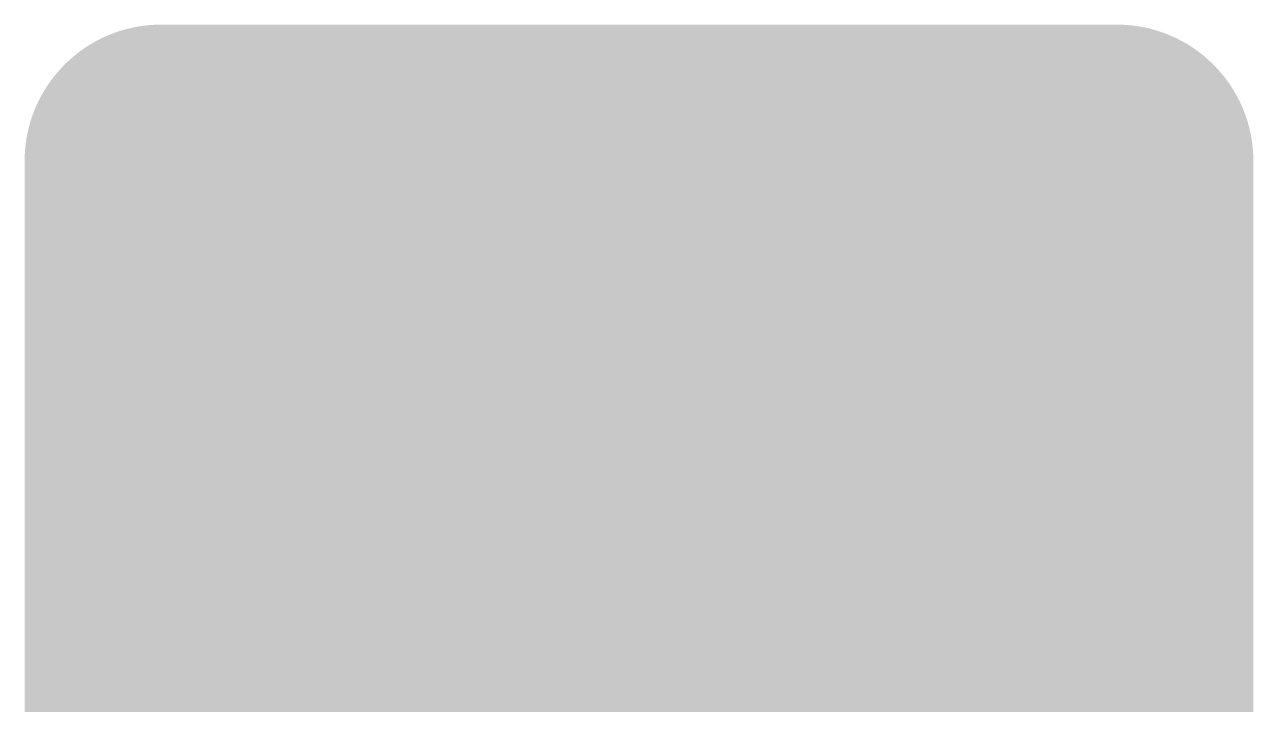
# Model space of a CAD drawing. Header units: inches. Extents: x 0 to 900, y 0 to 1200.
# Drawn here: x 0 to 900, y 702 to 1200 of the extents above; entities that cross this region are included whole.
import ezdxf

# ---------------------------------------------------------------- set-up
doc = ezdxf.new("R2010")
doc.units = ezdxf.units.IN
doc.header["$MEASUREMENT"] = 0
doc.layers.add('MUTCD RED', color=7, linetype='Continuous', true_color=0xaf1e2d)
doc.layers.add('MUTCD WHITE', color=7, linetype='Continuous', true_color=0xf5f5f5)

msp = doc.modelspace()

# ---------------------------------------------------------------- hatches: boundary and pattern name
at = {"layer": 'MUTCD RED'}
h = msp.add_hatch(color=256, dxfattribs=at)
h.dxf.hatch_style = 1
edge = h.paths.add_edge_path()
edge.add_line((0, 690), (0, 1100))
edge.add_arc((100, 1100), 100, 90, 180, ccw=False)
edge.add_line((100, 1200), (800, 1200))
edge.add_arc((800, 1100), 100, 0, 90, ccw=False)
edge.add_line((900, 1100), (900, 690))
edge.add_line((900, 690), (0, 690))
at = {"layer": 'MUTCD WHITE'}
h = msp.add_hatch(color=256, dxfattribs=at)
h.dxf.hatch_style = 1
edge = h.paths.add_edge_path()
edge.add_arc((747.0285570457695, 1052.4), 32.40000000000009, 270, 336.0589127336901)
edge.add_arc((718.6500000000001, 1065), 63.45000000000017, 336.0589127336901, 383.9410872663099)
edge.add_arc((747.02855704577, 1077.6), 32.39999999999997, 23.94108726631018, 90.0000000000008)
edge.add_line((747.0285570457695, 1110), (720.9000000000001, 1110))
edge.add_line((720.9000000000001, 1110), (720.9000000000001, 1020))
edge.add_line((720.9000000000001, 1020), (747.0285570457695, 1020))
h.paths.add_polyline_path([(208.8000000000002, 1095.6), (208.8000000000002, 1074), (234.9700091219629, 1074), (234.9700091219629, 1059.6), (208.8000000000002, 1059.6), (208.8000000000002, 1034.4), (250.2000000000003, 1034.4), (250.2000000000003, 1020), (194.4000000000001, 1020), (194.4000000000001, 1110), (250.2000000000003, 1110), (250.2000000000003, 1095.6)])
edge = h.paths.add_edge_path()
edge.add_arc((290.7512109890472, 1059.230149953118), 37.94485004688204, 90.00000000000412, 95.20208452343232)
edge.add_arc((289.5454372505405, 1072.474034466318), 24.646189689258, 95.20208452342656, 100.0660043927349)
edge.add_arc((286.9122656708741, 1087.30754760052), 9.580775507414128, 100.0660043927376, 179.9999999999973)
edge.add_arc((285.11830069489, 1087.30754760052), 7.786810531429637, 179.9999999999967, 240.5253916173143)
edge.add_arc((305.4475682821217, 1123.276590077629), 49.10328590570813, 240.5253916173212, 252.4229875600045)
edge.add_arc((256.8805793379738, 969.9606474912853), 111.7212478764239, 63.49479254047918, 72.42298756000253, ccw=False)
edge.add_arc((296.0348179018297, 1048.474029847953), 23.9863881763047, 17.092358613638282, 63.49479254048077, ccw=False)
edge.add_arc((287.8373615287614, 1045.953359672582), 32.56263847123871, -1.5916157281026244e-12, 17.092358613635895, ccw=False)
edge.add_arc((290.6596418373069, 1045.953359672581), 29.74035816269316, -21.835978028378292, 9.094947017729282e-13, ccw=False)
edge.add_arc((295.2463330822657, 1044.1154723188), 24.79914712674564, 300.42010376624097, 338.16402197162023, ccw=False)
edge.add_arc((291.9679846401118, 1049.698792525002), 31.27379252500225, 269.9999999999992, 300.4201037662416, ccw=False)
edge.add_arc((291.9679846401109, 1053.443725168706), 35.01872516870571, 200.6540005308844, 270.0000000000007, ccw=False)
edge.add_line((259.2000000000003, 1041.091790297327), (272.6744761993587, 1046.171011807846))
edge.add_arc((291.9679846401114, 1053.443725168706), 20.61872516870579, 200.6540005308842, 270)
edge.add_arc((291.9679846401114, 1049.698792525004), 16.87379252500386, 270, 300.4201037662412)
edge.add_arc((295.2463330822652, 1044.115472318799), 10.39914712674585, 300.4201037662446, 338.1640219716235)
edge.add_arc((290.6596418373074, 1045.953359672581), 15.34035816269268, 338.1640219716224, 360.0000000000016)
edge.add_arc((287.8373615287624, 1045.953359672581), 18.16263847123764, 0, 17.09235861363757)
edge.add_arc((296.0348179018292, 1048.474029847953), 9.586388176304505, 17.09235861363768, 63.49479254048026)
edge.add_arc((256.8805793379734, 969.960647491283), 97.32124787642603, 63.49479254047955, 72.42298756000281)
edge.add_arc((305.4475682821212, 1123.276590077625), 63.50328590570393, 240.52539161731949, 252.4229875600029, ccw=False)
edge.add_arc((285.1183006948895, 1087.30754760052), 22.18681053142944, 180, 240.52539161732, ccw=False)
edge.add_arc((286.9122656708741, 1087.30754760052), 23.98077550741391, 100.06600439273723, 180, ccw=False)
edge.add_arc((289.5454372505378, 1072.474034466316), 39.04618968925907, 95.20208452342303, 100.06600439273132, ccw=False)
edge.add_arc((290.7512109890431, 1059.230149953124), 52.34485004687622, 89.99999999999898, 95.20208452342729, ccw=False)
edge.add_arc((290.7512109890449, 1082.92573210978), 28.64926789022002, 74.46761882984032, 90.00000000000182, ccw=False)
edge.add_arc((291.3163286472814, 1084.959017552588), 26.53891065515606, 18.434168436618393, 74.4676188298368, ccw=False)
edge.add_line((316.4934642382295, 1093.351015061965), (302.8323627250361, 1088.797521299343))
edge.add_arc((291.3163286472814, 1084.959017552588), 12.13891065515593, 18.43416843661737, 74.46761882983506)
edge.add_arc((290.7512109890436, 1082.925732109782), 14.24926789021806, 74.4676188298345, 89.99999999999635)
h.paths.add_polyline_path([(383.4000000000001, 1095.6), (362.6999999999998, 1095.6), (362.6999999999998, 1020), (348.2999999999997, 1020), (348.2999999999997, 1095.6), (327.5999999999999, 1095.6), (327.5999999999999, 1110), (383.4000000000001, 1110)])
h.paths.add_polyline_path([(487.8000000000002, 1110), (487.8000000000002, 1020), (473.4000000000001, 1020), (473.4000000000001, 1110)])
h.paths.add_polyline_path([(636.3000000000002, 1095.6), (615.5999999999999, 1095.6), (615.5999999999999, 1020), (601.1999999999998, 1020), (601.1999999999998, 1095.6), (580.5, 1095.6), (580.5, 1110), (636.3000000000002, 1110)])
h.paths.add_polyline_path([(664.2000000000003, 1095.6), (664.2000000000003, 1074), (690.370009121963, 1074), (690.3700091219634, 1059.6), (664.2000000000003, 1059.6), (664.2000000000003, 1034.4), (705.6000000000004, 1034.4), (705.6000000000004, 1020), (649.8000000000002, 1020), (649.8000000000002, 1110), (705.6000000000004, 1110), (705.6000000000004, 1095.6)])
edge = h.paths.add_edge_path(flags=16)
edge.add_line((735.3000000000002, 1095.6), (747.0285570457695, 1095.6))
edge.add_arc((747.0285570457695, 1077.6), 18, 23.94108726630958, 90, ccw=False)
edge.add_arc((718.6500000000005, 1065), 49.04999999999965, -23.941087266309978, 23.941087266309978, ccw=False)
edge.add_arc((747.0285570457695, 1052.4), 18.00000000000028, 270, 336.0589127336904, ccw=False)
edge.add_line((747.0285570457695, 1034.4), (735.3000000000002, 1034.4))
edge.add_line((735.3000000000002, 1034.4), (735.3000000000002, 1095.6))
edge = h.paths.add_edge_path()
edge.add_line((554.5579484225891, 1045.09803811356), (568.7999999999997, 1042.97107622712))
edge.add_arc((540.3158968451776, 1047.225), 28.80000000000042, 204.8480210204026, 351.50600893658304, ccw=False)
edge.add_arc((578.6999999999998, 1065), 71.09999999999992, 155.9452949368372, 204.8480210204016, ccw=False)
edge.add_arc((540.895312790607, 1081.875), 29.69999999999956, 20.02358424939331, 155.945294936837, ccw=False)
edge.add_line((568.7999999999997, 1092.044485323554), (555.2704546863552, 1087.11382577274))
edge.add_arc((540.8953127906079, 1081.875), 15.29999999999966, 20.02358424939425, 155.9452949368396)
edge.add_arc((578.6999999999998, 1064.999999999999), 56.6999999999996, 155.9452949368368, 204.848021020401)
edge.add_arc((540.3158968451785, 1047.225), 14.40000000000045, 204.8480210204014, 351.5060089365837)
edge = h.paths.add_edge_path(flags=16)
edge.add_line((411.3022499469139, 1095.600000000001), (411.3022499469139, 1074))
edge.add_line((411.3022499469139, 1074), (431.0816672252022, 1074))
edge.add_arc((431.0816672252022, 1084.8), 10.80000000000018, 270, 450)
edge.add_line((431.0816672252022, 1095.6), (411.3022499469139, 1095.600000000001))
edge = h.paths.add_edge_path()
edge.add_line((411.2999999469225, 1020), (411.2999999469225, 1059.6))
edge.add_line((411.2999999469225, 1059.6), (428.2027998395565, 1059.6))
edge.add_line((428.2027998395565, 1059.6), (442.7580935777687, 1020))
edge.add_line((442.7580935777687, 1020), (458.0999999999999, 1020))
edge.add_line((458.0999999999999, 1020), (442.5331178777233, 1062.352187680024))
edge.add_arc((431.0816672252022, 1084.8), 25.19999999999987, 297.0277923411994, 450)
edge.add_line((431.0816672252022, 1110), (396.9000000000001, 1110))
edge.add_line((396.9000000000001, 1110), (396.9000000000001, 1020))
edge.add_line((396.9000000000001, 1020), (411.2999999469225, 1020))
edge = h.paths.add_edge_path(flags=16)
edge.add_line((132.3022499469139, 1095.600000000001), (132.3022499469139, 1074))
edge.add_line((132.3022499469139, 1074), (152.0816672252022, 1074))
edge.add_arc((152.0816672252022, 1084.8), 10.80000000000018, 270, 450)
edge.add_line((152.0816672252022, 1095.6), (132.3022499469139, 1095.600000000001))
edge = h.paths.add_edge_path()
edge.add_line((132.2999999469225, 1020), (132.2999999469225, 1059.6))
edge.add_line((132.2999999469225, 1059.6), (149.2027998395565, 1059.6))
edge.add_line((149.2027998395565, 1059.6), (163.7580935777687, 1020))
edge.add_line((163.7580935777687, 1020), (179.0999999999999, 1020))
edge.add_line((179.0999999999999, 1020), (163.5331178777233, 1062.352187680024))
edge.add_arc((152.0816672252022, 1084.8), 25.19999999999987, 297.0277923411994, 450)
edge.add_line((152.0816672252022, 1110), (117.9000000000001, 1110))
edge.add_line((117.9000000000001, 1110), (117.9000000000001, 1020))
edge.add_line((117.9000000000001, 1020), (132.2999999469225, 1020))
h = msp.add_hatch(color=256, dxfattribs=at)
h.dxf.hatch_style = 1
edge = h.paths.add_edge_path()
edge.add_arc((207.951210989047, 924.2301499531181), 37.94485004688204, 90.00000000000412, 95.20208452343232)
edge.add_arc((206.7454372505404, 937.4740344663178), 24.646189689258, 95.20208452342656, 100.0660043927349)
edge.add_arc((204.112265670874, 952.3075476005197), 9.580775507414128, 100.0660043927376, 179.9999999999973)
edge.add_arc((202.3183006948898, 952.3075476005197), 7.786810531429637, 179.9999999999967, 240.5253916173143)
edge.add_arc((222.6475682821215, 988.2765900776294), 49.10328590570813, 240.5253916173212, 252.4229875600045)
edge.add_arc((174.0805793379736, 834.9606474912853), 111.7212478764239, 63.49479254047918, 72.42298756000253, ccw=False)
edge.add_arc((213.2348179018295, 913.4740298479528), 23.9863881763047, 17.092358613638282, 63.49479254048077, ccw=False)
edge.add_arc((205.0373615287613, 910.9533596725823), 32.56263847123871, -1.5916157281026244e-12, 17.092358613635895, ccw=False)
edge.add_arc((207.8596418373068, 910.953359672581), 29.74035816269316, -21.835978028378292, 9.094947017729282e-13, ccw=False)
edge.add_arc((212.4463330822655, 909.1154723187997), 24.79914712674564, 300.42010376624097, 338.16402197162023, ccw=False)
edge.add_arc((209.1679846401116, 914.6987925250023), 31.27379252500225, 269.9999999999992, 300.4201037662416, ccw=False)
edge.add_arc((209.1679846401107, 918.4437251687059), 35.01872516870571, 200.6540005308844, 270.0000000000007, ccw=False)
edge.add_line((176.4000000000001, 906.091790297327), (189.8744761993585, 911.1710118078463))
edge.add_arc((209.1679846401112, 918.4437251687059), 20.61872516870579, 200.6540005308842, 270)
edge.add_arc((209.1679846401112, 914.6987925250037), 16.87379252500386, 270, 300.4201037662412)
edge.add_arc((212.446333082265, 909.1154723187992), 10.39914712674585, 300.4201037662446, 338.1640219716235)
edge.add_arc((207.8596418373068, 910.9533596725823), 15.34035816269362, 338.1640219716184, 359.9999999999966)
edge.add_arc((205.0373615287622, 910.9533596725796), 18.1626384712381, 5.738175979620879e-12, 17.09235861364306)
edge.add_arc((213.234817901829, 913.4740298479528), 9.586388176304505, 17.09235861363768, 63.49479254048026)
edge.add_arc((174.0805793379732, 834.960647491283), 97.32124787642603, 63.49479254047955, 72.42298756000281)
edge.add_arc((222.647568282121, 988.2765900776249), 63.50328590570393, 240.52539161731949, 252.4229875600029, ccw=False)
edge.add_arc((202.3183006948893, 952.3075476005201), 22.18681053142944, 180, 240.52539161732, ccw=False)
edge.add_arc((204.112265670874, 952.3075476005201), 23.98077550741391, 100.06600439273723, 180, ccw=False)
edge.add_arc((206.7454372505376, 937.4740344663164), 39.04618968925907, 95.20208452342303, 100.06600439273132, ccw=False)
edge.add_arc((207.9512109890479, 924.2301499531245), 52.34485004687576, 90.00000000000449, 95.20208452343292, ccw=False)
edge.add_arc((207.9512109890434, 947.9257321097807), 28.64926789021956, 74.46761882983708, 89.99999999999909, ccw=False)
edge.add_arc((208.5163286472812, 949.9590175525882), 26.53891065515606, 18.434168436618393, 74.4676188298368, ccw=False)
edge.add_line((233.6934642382294, 958.3510150619645), (220.0323627250359, 953.7975212993429))
edge.add_arc((208.5163286472812, 949.9590175525882), 12.13891065515593, 18.43416843661737, 74.46761882983506)
edge.add_arc((207.9512109890434, 947.9257321097821), 14.24926789021806, 74.4676188298345, 89.99999999999635)
h.paths.add_polyline_path([(300.6000000000004, 960.5999999999999), (279.9000000000001, 960.5999999999999), (279.9000000000001, 885), (265.5, 885), (265.5, 960.5999999999999), (244.8000000000002, 960.5999999999999), (244.8000000000002, 975), (300.6000000000004, 975)])
h.paths.add_polyline_path([(559.8000000000002, 975), (559.8000000000002, 885), (545.4000000000001, 885), (545.4000000000001, 975)])
h.paths.add_polyline_path([(642.5999999999999, 975), (628.2000000000003, 975), (628.2000000000003, 917.1741278938748), (595.1566445107856, 975), (581.4000000000001, 975), (581.4000000000001, 885), (595.8000000000002, 885), (595.8000000000002, 944.8499999999999), (630, 885), (642.5999999999999, 885)])
edge = h.paths.add_edge_path()
edge.add_line((693.9000000000001, 915.5999999999999), (709.2000000000003, 915.5999999999999))
edge.add_line((709.2000000000003, 915.5999999999999), (709.2000000000003, 912.2249999999999))
edge.add_arc((694.7999999999997, 912.2249999999999), 14.40000000000055, -157.10132402299985, 0, ccw=False)
edge.add_arc((736.8820312500002, 930), 60.08203125000024, 157.101324023, 202.898675977, ccw=False)
edge.add_arc((694.7999999999997, 947.7750000000001), 14.39999999999978, 17.739364151713573, 157.1013240229999, ccw=False)
edge.add_line((708.5153142052964, 952.1624999999999), (722.2306284105925, 956.5500000000002))
edge.add_arc((694.8000000000002, 947.7750000000005), 28.79999999999983, 17.73936415171407, 157.101324023001)
edge.add_arc((736.8820312500002, 930), 74.48203125000002, 157.101324023, 202.898675977)
edge.add_arc((694.8000000000002, 912.2249999999999), 28.79999999999999, 202.8986759769998, 360)
edge.add_line((723.5999999999999, 912.2249999999999), (723.5999999999999, 930))
edge.add_line((723.5999999999999, 930), (693.9000000000001, 930))
edge.add_line((693.9000000000001, 930), (693.9000000000001, 915.5999999999999))
edge = h.paths.add_edge_path()
edge.add_arc((344.25, 912.2249999999999), 28.79999999999993, 200.0986971762283, 339.9013028237717)
edge.add_arc((295.6741071428728, 930), 80.52589285712811, 339.901302823754, 380.0986971762536)
edge.add_arc((344.25, 947.7750000000001), 28.79999999999995, 20.0986971762495, 159.9013028237505)
edge.add_arc((392.8258928571272, 930), 80.52589285712814, 159.9013028237464, 200.098697176246)
edge = h.paths.add_edge_path(flags=16)
edge.add_arc((344.25, 947.7749999999996), 14.40000000000006, 20.09869717625035, 159.9013028237497)
edge.add_arc((392.8258928571345, 930.0000000000005), 66.12589285713476, 159.9013028237483, 200.0986971762478)
edge.add_arc((344.25, 912.2249999999999), 14.39999999999989, 200.0986971762275, 339.9013028237725)
edge.add_arc((295.6741071428655, 930.0000000000005), 66.12589285713506, 339.9013028237521, 380.0986971762517)
edge = h.paths.add_edge_path()
edge.add_arc((506.7000000000003, 949.8000000000002), 25.20000000000027, 270, 450)
edge.add_line((506.7000000000003, 975), (470.7000000000003, 975))
edge.add_line((470.7000000000003, 975), (470.7000000000003, 885))
edge.add_line((470.7000000000003, 885), (485.1000000000004, 885))
edge.add_line((485.1000000000004, 885), (485.1000000000004, 924.5999999999999))
edge.add_line((485.1000000000004, 924.5999999999999), (506.7000000000003, 924.5999999999999))
edge = h.paths.add_edge_path(flags=16)
edge.add_arc((506.7000000000003, 949.8000000000002), 10.79999999999973, -90, 90, ccw=False)
edge.add_line((506.7000000000003, 939), (485.1000000000004, 939))
edge.add_line((485.1000000000004, 939), (485.1000000000004, 960.5999999999999))
edge.add_line((485.1000000000004, 960.5999999999999), (506.7000000000003, 960.5999999999999))
edge = h.paths.add_edge_path()
edge.add_arc((432, 949.8000000000002), 25.20000000000027, 270, 450)
edge.add_line((432, 975), (396, 975))
edge.add_line((396, 975), (396, 885))
edge.add_line((396, 885), (410.4000000000001, 885))
edge.add_line((410.4000000000001, 885), (410.4000000000001, 924.5999999999999))
edge.add_line((410.4000000000001, 924.5999999999999), (432, 924.5999999999999))
edge = h.paths.add_edge_path(flags=16)
edge.add_arc((432, 949.8000000000002), 10.79999999999973, -90, 90, ccw=False)
edge.add_line((432, 939), (410.4000000000001, 939))
edge.add_line((410.4000000000001, 939), (410.4000000000001, 960.5999999999999))
edge.add_line((410.4000000000001, 960.5999999999999), (432, 960.5999999999999))
h = msp.add_hatch(color=256, dxfattribs=at)
h.dxf.hatch_style = 1
h.paths.add_polyline_path([(477.9000000000001, 825.5999999999999), (477.9000000000001, 804), (504.0700091219628, 804), (504.0700091219633, 789.5999999999999), (477.9000000000001, 789.5999999999999), (477.9000000000001, 764.4000000000001), (519.3000000000002, 764.4000000000001), (519.3000000000002, 750), (463.5, 750), (463.5, 840), (519.3000000000002, 840), (519.3000000000002, 825.5999999999999)])
edge = h.paths.add_edge_path(flags=16)
edge.add_line((401.3999999469224, 825.5999999999999), (401.3999999469229, 804))
edge.add_line((401.3999999469229, 804), (421.1816672252021, 804))
edge.add_arc((421.1816672252021, 814.8000000000002), 10.80000000000018, 270, 450)
edge.add_line((421.1816672252021, 825.6000000000004), (401.3999999469224, 825.5999999999999))
edge = h.paths.add_edge_path()
edge.add_line((401.3999999469224, 750), (401.3999999469224, 789.5999999999999))
edge.add_line((401.3999999469224, 789.5999999999999), (418.3027998395564, 789.5999999999999))
edge.add_line((418.3027998395564, 789.5999999999999), (432.8580935777686, 750))
edge.add_line((432.8580935777686, 750), (448.1999999999998, 750))
edge.add_line((448.1999999999998, 750), (432.6331178777232, 792.3521876800241))
edge.add_arc((421.1816672252021, 814.8000000000002), 25.19999999999987, 297.0277923411994, 450)
edge.add_line((421.1816672252021, 840), (387.0000000000005, 840))
edge.add_line((387.0000000000005, 840), (387, 750))
edge.add_line((387, 750), (401.3999999469224, 750))
h.paths.add_polyline_path([(564.75, 817.7659902725277), (574.4775066151647, 789.1416973204741), (555.0177403963016, 789.1416973204741)], flags=16)
h.paths.add_polyline_path([(550.1217403963014, 774.741697320474), (579.3735066151648, 774.741697320474), (587.7904366926596, 750), (603, 750), (572.4000000000001, 840), (557.0999999999999, 840), (526.5, 750), (541.7095633073404, 750)])
h.paths.add_polyline_path([(335.25, 817.7659902725277), (344.9775066151647, 789.1416973204741), (325.5177403963016, 789.1416973204741)], flags=16)
h.paths.add_polyline_path([(320.6217403963014, 774.741697320474), (349.8735066151648, 774.741697320474), (358.2904366926596, 750), (373.5, 750), (342.9000000000001, 840), (327.5999999999999, 840), (297, 750), (312.2095633073404, 750)])

doc.saveas('drawing.dxf')
